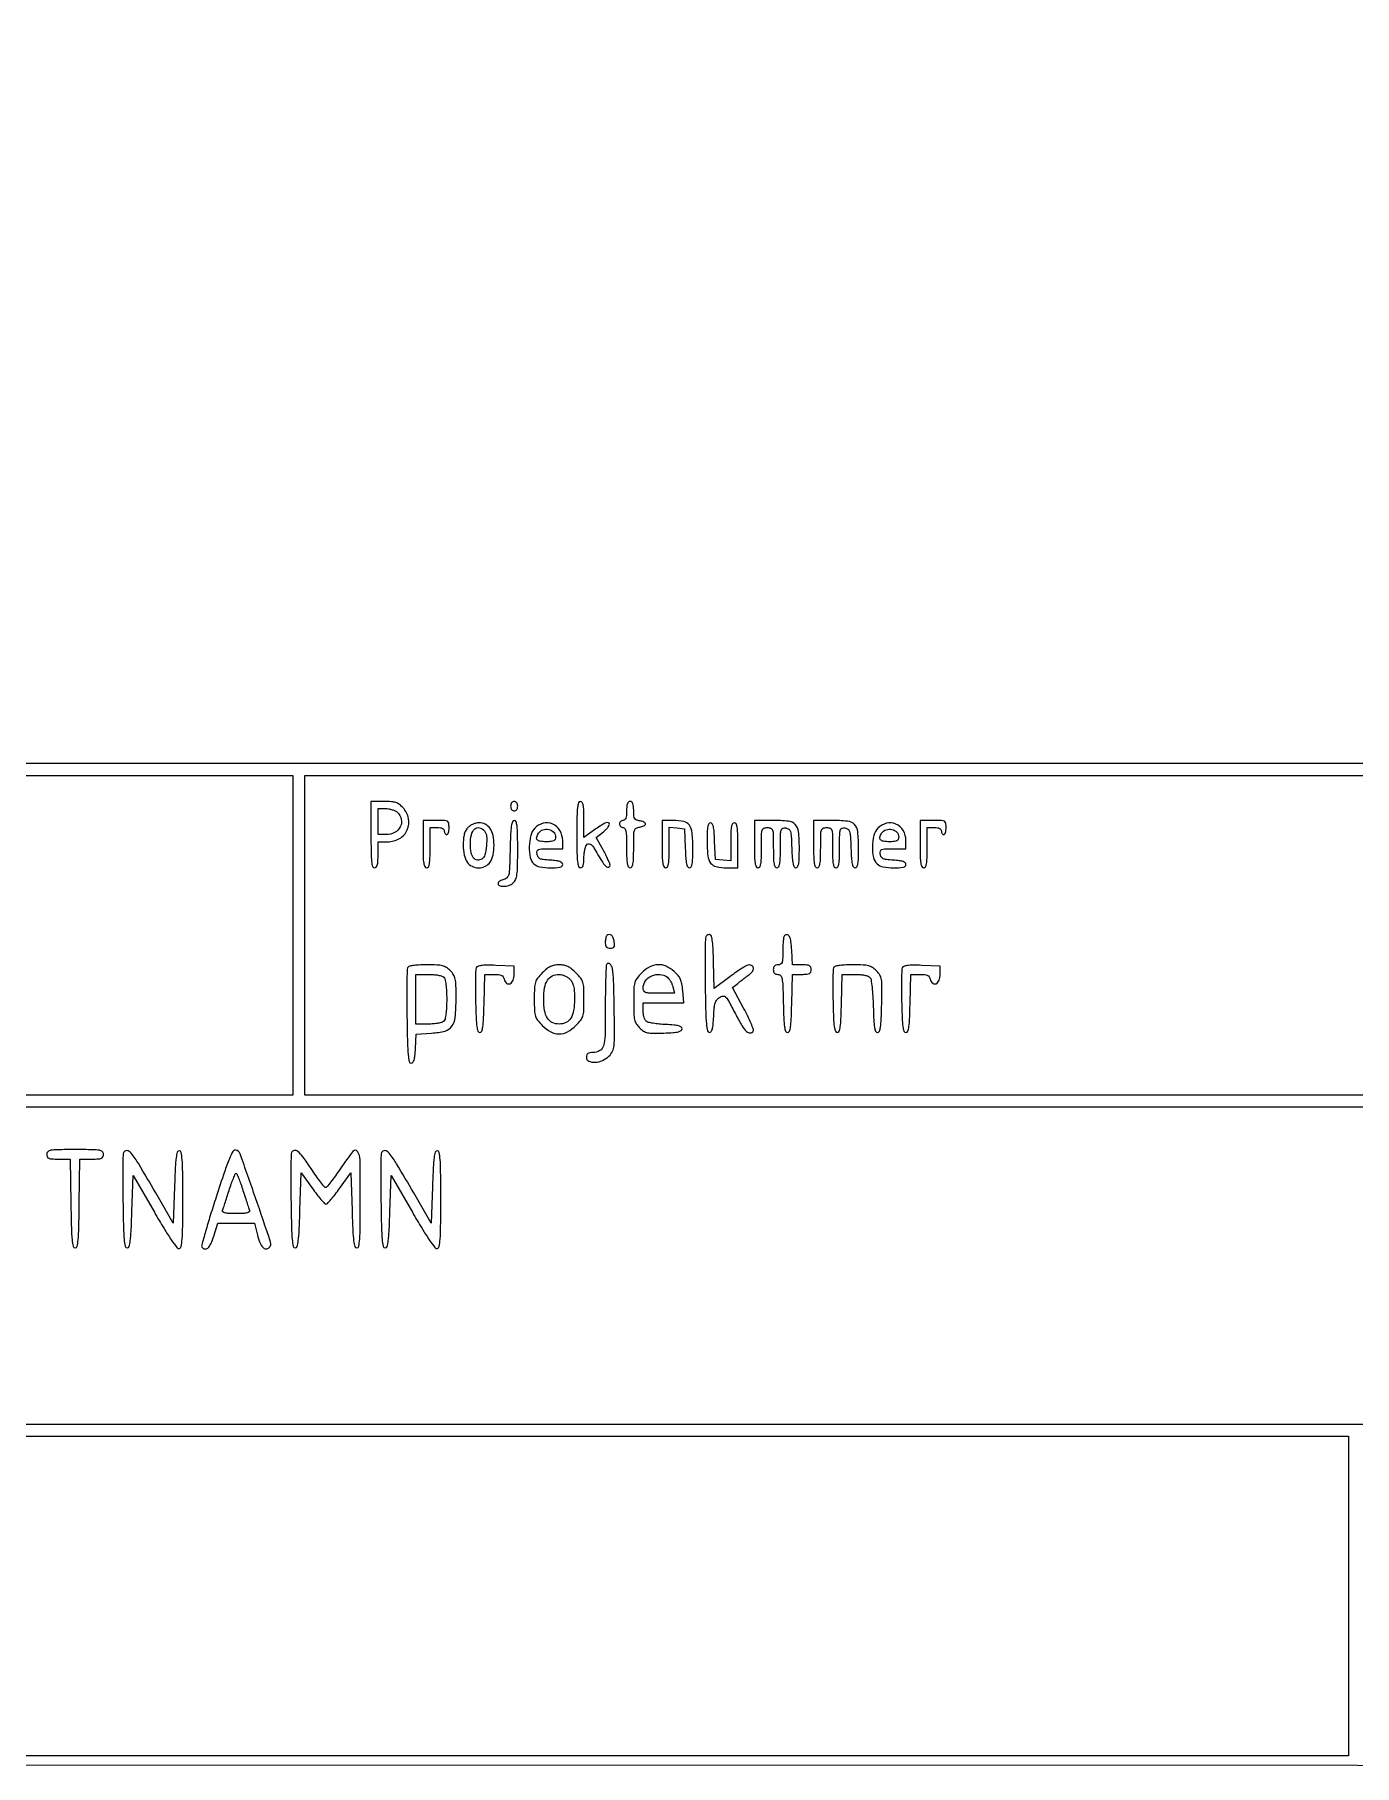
# Model space of a CAD drawing. Extents: x 188 to 3117, y 266 to 4408.
# Drawn here: x 1792 to 2350, y 334 to 1065 of the extents above; entities that cross this region are included whole.
import ezdxf

# ---------------------------------------------------------------- set-up
doc = ezdxf.new("R2010")
doc.units = 0

msp = doc.modelspace()

# ---------------------------------------------------------------- linework, layer by layer
for points in [[(255.463334, 4338.75, 0.090815), (255.267974, 4337.683939), (255.203633, 3749.926562, 0.000037), (255.180887, 3103.56216, 0.000022), (255.244718, 2336), (255.5, 334.5), (1652.25, 334.249643), (3049, 333.999286), (3049, 2336.999643), (3049, 4340), (1652.468615, 4340, 0.000034), (925.305903, 4339.95058, 0.00019), (535.49339, 4339.749691, 0.000004), (256.545748, 4339.497957, 0.311395)], [(1934, 727, 0.003355), (1934.051477, 719.329058, 0.023333), (1934.276786, 715.583333, 0.051622), (1934.703714, 713.579216, 0.325229), (1935.5, 713, 0.211442), (1936.215544, 713.316753, 0.118311), (1936.681818, 714.166667, 0.054498), (1936.933383, 715.752068, 0.01212), (1937, 718.5), (1937, 724), (1941.045455, 724, 0.132309), (1946.064334, 725.351751, 0.156067), (1949.349638, 728.986239, 0.158438), (1949.887429, 733.80779, 0.136902), (1947.547749, 738.353977, 0.043884), (1946.012402, 739.743761, 0.08232), (1944.534259, 740.520255, 0.062863), (1942.626502, 740.894809, 0.017078), (1939.547749, 741), (1934, 741)], [(1993, 739, 0.072314), (1993.111864, 738.230589, 0.08892), (1993.4375, 737.583333, 0.10214), (1993.924246, 737.153209, 0.130775), (1994.5, 737, 0.130775), (1995.075754, 737.153209, 0.10214), (1995.5625, 737.583333, 0.08892), (1995.888136, 738.230589, 0.072314), (1996, 739, 0.072314), (1995.888136, 739.769411, 0.08892), (1995.5625, 740.416667, 0.10214), (1995.075754, 740.846791, 0.130775), (1994.5, 741, 0.130775), (1993.924246, 740.846791, 0.10214), (1993.4375, 740.416667, 0.08892), (1993.111864, 739.769411, 0.072314)], [(2021, 727, 0.003355), (2021.051477, 719.329058, 0.023333), (2021.276786, 715.583333, 0.051622), (2021.703714, 713.579216, 0.325229), (2022.5, 713, 0.185719), (2023.194254, 713.267084, 0.127222), (2023.664336, 713.979593, 0.065183), (2023.926599, 715.273807, 0.01744), (2024, 717.377555, -0.027284), (2024.098715, 719.185241, -0.034218), (2024.395047, 720.836985, -0.037825), (2024.836733, 722.162974, -0.120812), (2025.38793, 722.90699, -0.205807), (2026.242373, 723.158972, -0.164328), (2027.117434, 722.741746, -0.061421), (2028.201337, 721.394369, -0.01024), (2029.896479, 718.529435, 0.018542), (2031.927043, 715.224061, 0.069062), (2033.544108, 713.40202, 0.31142), (2034.487326, 713.30431, 0.274127), (2035, 714.169143, 0.099185), (2034.857295, 714.881455, 0.009205), (2034.131804, 716.53321, 0.011561), (2033.176359, 718.484225, 0.008824), (2032.044439, 720.575254), (2029.088877, 725.812221), (2032.216096, 728.223854, 0.029256), (2033.415976, 729.26653, 0.05034), (2034.264382, 730.281404, 0.067145), (2034.702464, 731.162047, 0.223907), (2034.631499, 731.78723, 0.291069), (2034.016141, 732.085041, 0.071694), (2032.879005, 731.783887, 0.041596), (2031.231153, 730.915122, 0.013667), (2028.959842, 729.375681), (2024, 725.812389), (2024, 733.406195, 0.007525), (2023.940449, 737.362667, 0.041253), (2023.700618, 739.484366, 0.097491), (2023.24261, 740.600536, 0.251894), (2022.5, 741, 0.325229), (2021.703714, 740.420784, 0.051622), (2021.276786, 738.416667, 0.023333), (2021.051477, 734.670942, 0.003355)], [(2042, 737, -0.020272), (2041.923415, 735.111825, -0.069535), (2041.65625, 733.916667, -0.128937), (2041.184843, 733.249641, -0.176579), (2040.5, 733, 0.099038), (2039.927543, 732.885486, 0.097945), (2039.440625, 732.559375, 0.097945), (2039.114514, 732.072457, 0.099038), (2039, 731.5, 0.099038), (2039.114514, 730.927543, 0.097945), (2039.440625, 730.440625, 0.097945), (2039.927543, 730.114514, 0.099038), (2040.5, 730, -0.266366), (2041.25197, 729.568808, -0.088943), (2041.705882, 728.333333, -0.037256), (2041.942375, 725.980927, -0.00643), (2042, 721.5, 0.00643), (2042.057625, 717.019073, 0.037256), (2042.294118, 714.666667, 0.088943), (2042.74803, 713.431192, 0.266366), (2043.5, 713, 0.265363), (2044.251314, 713.428947, 0.089548), (2044.705535, 714.655596, 0.037523), (2044.942249, 716.991111, 0.0065), (2045, 721.433578, -0.004464), (2045.048823, 726.901504, -0.066027), (2045.33441, 728.794709, -0.199474), (2046.06747, 729.709873, -0.094603), (2047.531089, 730.183578, 0.03684), (2048.50017, 730.37802, 0.052031), (2049.318671, 730.700801, 0.064634), (2049.882451, 731.093737, 0.211319), (2050.062179, 731.5, 0.211319), (2049.882451, 731.906263, 0.064634), (2049.318671, 732.299199, 0.052031), (2048.50017, 732.62198, 0.03684), (2047.531089, 732.816422, -0.056217), (2046.157079, 733.147842, -0.172855), (2045.430975, 733.748746, -0.115715), (2045.08497, 734.841162, -0.019085), (2045, 737.066422, 0.020855), (2044.922789, 738.916753, 0.070341), (2044.654667, 740.094404, 0.129131), (2044.183014, 740.753461, 0.174954), (2043.5, 741, 0.176579), (2042.815157, 740.750359, 0.128937), (2042.34375, 740.083333, 0.069535), (2042.076585, 738.888175, 0.020272)], [(1945.171259, 736.345012, -0.156805), (1946.824488, 733.485219, -0.174181), (1946.406705, 730.334283, -0.154058), (1943.981958, 727.895126, -0.121251), (1940.345012, 727), (1937, 727), (1937, 732.5), (1937, 738), (1940.171259, 738, -0.045025), (1941.519597, 737.878334, -0.034931), (1942.948154, 737.513847, -0.035911), (1944.242366, 736.979679, -0.068189)], [(1956, 723, 0.005163), (1956.055242, 717.649956, 0.032071), (1956.2875, 714.916667, 0.076301), (1956.73421, 713.47867, 0.286822), (1957.5, 713, 0.266366), (1958.25197, 713.431192, 0.088943), (1958.705882, 714.666667, 0.037256), (1958.942375, 717.019073, 0.00643), (1959, 721.5), (1959, 730), (1962, 730, -0.033607), (1963.322075, 729.911037, -0.082504), (1964.25, 729.625, -0.12651), (1964.797909, 729.148955, -0.152103), (1965, 728.5, 0.064853), (1965.074694, 727.926543, 0.082425), (1965.29375, 727.440625, 0.098894), (1965.618646, 727.115568, 0.148195), (1966, 727, 0.254951), (1966.384262, 727.209557, 0.06271), (1966.70625, 727.88125, 0.048861), (1966.927234, 728.850749, 0.031626), (1967, 730, 0.041432), (1966.847929, 731.83205, 0.230406), (1966.291667, 732.613636, 0.11737), (1965.082489, 732.942664, 0.008002), (1961.5, 733), (1956, 733)], [(1975, 730, 0.067803), (1974.042779, 728.740837, 0.063585), (1973.431818, 727.244318, 0.047059), (1973.100615, 725.274172, 0.018128), (1973, 722.5, 0.04874), (1973.403219, 718.373397, 0.101659), (1974.647832, 715.40837, 0.131137), (1976.707889, 713.637833, 0.112768), (1979.5, 713, 0.112768), (1982.292111, 713.637833, 0.131137), (1984.352168, 715.40837, 0.101659), (1985.596781, 718.373397, 0.04874), (1986, 722.5, 0.04874), (1985.596781, 726.626603, 0.101659), (1984.352168, 729.59163, 0.131137), (1982.292111, 731.362167, 0.112768), (1979.5, 732, 0.065559), (1978.396892, 731.854738, 0.03911), (1977.146875, 731.4125, 0.038504), (1975.949173, 730.765647, 0.053359)], [(1992.780779, 720.793536, -0.003), (1992.554398, 712.989274, -0.041372), (1992.222528, 710.182614, -0.139515), (1991.509228, 708.804547, -0.147233), (1990.190983, 708.043536, 0.036454), (1989.293228, 707.761825, 0.044075), (1988.504138, 707.365914, 0.049821), (1987.923571, 706.922099, 0.158775), (1987.690983, 706.5, 0.357686), (1988.211967, 705.542482, 0.099618), (1990.017545, 705.201026, 0.072984), (1992.318405, 705.566167, 0.108541), (1994.082465, 706.57463, 0.110406), (1995.113728, 708.033579, 0.065101), (1995.676025, 710.102519, 0.029603), (1995.939771, 713.558709, 0.004244), (1996, 720.654988, 0.004022), (1995.946638, 727.289131, 0.025598), (1995.720247, 730.649395, 0.055937), (1995.295839, 732.460245, 0.31725), (1994.530779, 733, 0.313747), (1993.759211, 732.462984, 0.05313), (1993.292773, 730.625193, 0.025569), (1992.985108, 727.263603, 0.004286)], [(2003.174314, 729.685549, 0.12821), (2001.498228, 726.611353, 0.055342), (2000.872332, 721.952948, 0.055623), (2001.276095, 717.384094, 0.160343), (2002.828741, 714.654988, 0.138586), (2005.416887, 713.372221, 0.04195), (2009.820641, 712.926468, 0.041032), (2013.917465, 713.193102, 0.371782), (2015, 714.44774, 0.220508), (2014.683785, 715.129891, 0.095515), (2013.79122, 715.631741, 0.05124), (2012.22247, 715.981491, 0.014867), (2009.75, 716.19774, -0.012454), (2006.791678, 716.442108, -0.080768), (2005.354483, 716.837558, -0.159278), (2004.585982, 717.547197, -0.092315), (2004.180449, 718.75, -0.084031), (2004.213971, 720.010436, -0.247805), (2004.742044, 720.663348, -0.093684), (2006.020869, 720.946727, -0.007812), (2009.430449, 721), (2015, 721), (2015, 724.5, 0.133072), (2013.855931, 728.722559, 0.158397), (2010.786389, 731.455386, 0.164898), (2006.796826, 731.800917, 0.145041)], [(2057, 723, 0.005163), (2057.055242, 717.649956, 0.032071), (2057.2875, 714.916667, 0.076301), (2057.73421, 713.47867, 0.286822), (2058.5, 713, 0.267315), (2059.252591, 713.433322, 0.088369), (2059.706209, 714.677226, 0.037004), (2059.942493, 717.045743, 0.006364), (2060, 721.563358), (2060, 730.126717), (2063.25, 729.813358), (2066.5, 729.5), (2066.790442, 721.25, 0.007395), (2066.999898, 717.062734, 0.036079), (2067.323614, 714.712848, 0.076208), (2067.809206, 713.427231, 0.270719), (2068.540442, 713, 0.273088), (2069.265227, 713.427762, 0.083013), (2069.706275, 714.679374, 0.036525), (2069.941346, 717.019105, 0.006779), (2070, 721.345012, 0.022945), (2069.704435, 727.782282, 0.13295), (2068.529187, 730.941788, 0.185851), (2066.139512, 732.517092, 0.053881), (2061.671259, 733), (2057, 733)], [(2076, 724.154988, 0.025456), (2076.309451, 718.080781, 0.13571), (2077.504236, 715.014678, 0.181091), (2079.903838, 713.47271, 0.053263), (2084.328741, 713), (2089, 713), (2089, 722.5, 0.005528), (2088.944052, 727.560229, 0.033635), (2088.710526, 730.166667, 0.080293), (2088.261374, 731.536487, 0.280451), (2087.5, 732, 0.259607), (2086.752424, 731.583798, 0.092985), (2086.296507, 730.406107, 0.039084), (2086.058496, 728.164794, 0.006917), (2086, 723.936642), (2086, 715.873283), (2082.75, 716.186642), (2079.5, 716.5), (2079.207936, 724.25, 0.008107), (2078.997597, 728.150002, 0.038015), (2078.67081, 730.370984, 0.079639), (2078.182699, 731.58943, 0.263568), (2077.457936, 732, 0.265708), (2076.73936, 731.589129, 0.087276), (2076.296461, 730.404774, 0.038564), (2076.059706, 728.19341, 0.007392)], [(2096, 723, 0.005163), (2096.055242, 717.649956, 0.032071), (2096.2875, 714.916667, 0.076301), (2096.73421, 713.47867, 0.286822), (2097.5, 713, 0.266366), (2098.25197, 713.431192, 0.088943), (2098.705882, 714.666667, 0.037256), (2098.942375, 717.019073, 0.00643), (2099, 721.5, -0.004059), (2099.045242, 727.072835, -0.067556), (2099.323529, 728.9, -0.226266), (2100.050108, 729.710115, -0.098988), (2101.5, 730, -0.098988), (2102.949892, 729.710115, -0.226266), (2103.676471, 728.9, -0.067556), (2103.954758, 727.072835, -0.004059), (2104, 721.5, 0.00643), (2104.057625, 717.019073, 0.037256), (2104.294118, 714.666667, 0.088943), (2104.74803, 713.431192, 0.266366), (2105.5, 713, 0.267407), (2106.252652, 713.43353, 0.088313), (2106.70624, 714.678258, 0.03698), (2106.942505, 717.04835, 0.006358), (2107, 721.569551, -0.003955), (2107.043577, 727.078376, -0.06269), (2107.306317, 728.928931, -0.238885), (2107.981923, 729.675964, -0.127601), (2109.25, 729.819551, -0.123847), (2110.501794, 729.308621, -0.163597), (2111.205319, 728.307408, -0.057846), (2111.558032, 726.284607, -0.00547), (2111.790442, 721.25, 0.007395), (2111.999898, 717.062734, 0.036079), (2112.323614, 714.712848, 0.076208), (2112.809206, 713.427231, 0.270719), (2113.540442, 713, 0.273088), (2114.265227, 713.427762, 0.083013), (2114.706275, 714.679374, 0.036525), (2114.941346, 717.019105, 0.006779), (2115, 721.345012, 0.023834), (2114.670572, 728.251947, 0.170598), (2113.288663, 731.239379, 0.175984), (2110.365683, 732.655636, 0.025703), (2103.671259, 733), (2096, 733)], [(2121, 723, 0.005163), (2121.055242, 717.649956, 0.032071), (2121.2875, 714.916667, 0.076301), (2121.73421, 713.47867, 0.286822), (2122.5, 713, 0.266366), (2123.25197, 713.431192, 0.088943), (2123.705882, 714.666667, 0.037256), (2123.942375, 717.019073, 0.00643), (2124, 721.5, -0.004059), (2124.045242, 727.072835, -0.067556), (2124.323529, 728.9, -0.226266), (2125.050108, 729.710115, -0.098988), (2126.5, 730, -0.098988), (2127.949892, 729.710115, -0.226266), (2128.676471, 728.9, -0.067556), (2128.954758, 727.072835, -0.004059), (2129, 721.5, 0.00643), (2129.057625, 717.019073, 0.037256), (2129.294118, 714.666667, 0.088943), (2129.74803, 713.431192, 0.266366), (2130.5, 713, 0.267407), (2131.252652, 713.43353, 0.088313), (2131.70624, 714.678258, 0.03698), (2131.942505, 717.04835, 0.006358), (2132, 721.569551, -0.003955), (2132.043577, 727.078376, -0.06269), (2132.306317, 728.928931, -0.238885), (2132.981923, 729.675964, -0.127601), (2134.25, 729.819551, -0.123847), (2135.501794, 729.308621, -0.163597), (2136.205319, 728.307408, -0.057846), (2136.558032, 726.284607, -0.00547), (2136.790442, 721.25, 0.007395), (2136.999898, 717.062734, 0.036079), (2137.323614, 714.712848, 0.076208), (2137.809206, 713.427231, 0.270719), (2138.540442, 713, 0.273088), (2139.265227, 713.427762, 0.083013), (2139.706275, 714.679374, 0.036525), (2139.941346, 717.019105, 0.006779), (2140, 721.345012, 0.023834), (2139.670572, 728.251947, 0.170598), (2138.288663, 731.239379, 0.175984), (2135.365683, 732.655636, 0.025703), (2128.671259, 733), (2121, 733)], [(2148.174314, 729.685549, 0.12821), (2146.498228, 726.611353, 0.055342), (2145.872332, 721.952948, 0.055623), (2146.276095, 717.384094, 0.160343), (2147.828741, 714.654988, 0.138586), (2150.416887, 713.372221, 0.04195), (2154.820641, 712.926468, 0.041032), (2158.917465, 713.193102, 0.371782), (2160, 714.44774, 0.220508), (2159.683785, 715.129891, 0.095515), (2158.79122, 715.631741, 0.05124), (2157.22247, 715.981491, 0.014867), (2154.75, 716.19774, -0.012454), (2151.791678, 716.442108, -0.080768), (2150.354483, 716.837558, -0.159278), (2149.585982, 717.547197, -0.092315), (2149.180449, 718.75, -0.084031), (2149.213971, 720.010436, -0.247805), (2149.742044, 720.663348, -0.093684), (2151.020869, 720.946727, -0.007812), (2154.430449, 721), (2160, 721), (2160, 724.5, 0.133072), (2158.855931, 728.722559, 0.158397), (2155.786389, 731.455386, 0.164898), (2151.796826, 731.800917, 0.145041)], [(2166, 723, 0.005163), (2166.055242, 717.649956, 0.032071), (2166.2875, 714.916667, 0.076301), (2166.73421, 713.47867, 0.286822), (2167.5, 713, 0.266366), (2168.25197, 713.431192, 0.088943), (2168.705882, 714.666667, 0.037256), (2168.942375, 717.019073, 0.00643), (2169, 721.5), (2169, 730), (2172, 730, -0.033607), (2173.322075, 729.911037, -0.082504), (2174.25, 729.625, -0.12651), (2174.797909, 729.148955, -0.152103), (2175, 728.5, 0.064853), (2175.074694, 727.926543, 0.082425), (2175.29375, 727.440625, 0.098894), (2175.618646, 727.115568, 0.148195), (2176, 727, 0.254951), (2176.384262, 727.209557, 0.06271), (2176.70625, 727.88125, 0.048861), (2176.927234, 728.850749, 0.031626), (2177, 730, 0.041432), (2176.847929, 731.83205, 0.230406), (2176.291667, 732.613636, 0.11737), (2175.082489, 732.942664, 0.008002), (2171.5, 733), (2166, 733)], [(1981.93552, 728.577694, -0.157082), (1982.843968, 726.310527, -0.040441), (1982.798656, 722.317161, -0.039565), (1982.126485, 718.431054, -0.192451), (1980.833823, 716.660422, -0.170181), (1978.947829, 716.233134, -0.202469), (1977.370339, 717.123553, -0.117835), (1976.328842, 719.438336, -0.047087), (1976, 722.922445, -0.056546), (1976.454273, 726.926449, -0.146952), (1977.875756, 729.422077, -0.261857), (1979.841319, 729.921895, -0.15494)], [(2012, 725.964816, -0.09904), (2011.800592, 724.967989, -0.181798), (2011.241047, 724.372801, -0.096927), (2010.135985, 724.074881, -0.017523), (2008, 724, -0.037726), (2005.525647, 724.18696, -0.173709), (2004.280185, 724.859004, -0.256521), (2004.019021, 725.975516, -0.079265), (2004.765313, 727.600056, -0.161984), (2006.642379, 729.059223, -0.141406), (2009.135041, 729.205604, -0.151872), (2011.198635, 728.013817, -0.188595)], [(2157, 725.964816, -0.09904), (2156.800592, 724.967989, -0.181798), (2156.241047, 724.372801, -0.096927), (2155.135985, 724.074881, -0.017523), (2153, 724, -0.037726), (2150.525647, 724.18696, -0.173709), (2149.280185, 724.859004, -0.256521), (2149.019021, 725.975516, -0.079265), (2149.765313, 727.600056, -0.161984), (2151.642379, 729.059223, -0.141406), (2154.135041, 729.205604, -0.151872), (2156.198635, 728.013817, -0.188595)], [(2033.6875, 684.354167, 0.110456), (2033.422118, 683.93589, 0.030405), (2033.201953, 683.183203, 0.029159), (2033.050617, 682.277003, 0.0268), (2033, 681.333333, 0.052048), (2033.113863, 680.242468, 0.129925), (2033.471402, 679.532291, 0.143456), (2034.106235, 679.13338, 0.069123), (2035.066422, 679, 0.063125), (2036.089994, 679.129743, 0.186866), (2036.655818, 679.535089, 0.142947), (2036.889243, 680.30129, 0.032407), (2036.816422, 681.672881, 0.060457), (2036.399865, 683.385448, 0.126397), (2035.618471, 684.501479, 0.202859), (2034.655084, 684.808189, 0.17509)], [(2075.478161, 683.803684, 0.08721), (2075.274786, 682.759869, 0.001606), (2075.188877, 677.121859, 0.003908), (2075.16113, 670.53074, 0.002596), (2075.227635, 662.970526, 0.002326), (2075.428303, 652.205922, 0.016873), (2075.723231, 647.040482, 0.031103), (2076.165481, 644.171845, 0.352513), (2077, 643.5, 0.236089), (2077.738149, 643.869111, 0.095406), (2078.244836, 644.90956, 0.044865), (2078.580462, 646.827061, 0.00989), (2078.793721, 650.163637, -0.011324), (2079.037317, 653.810492, -0.05312), (2079.445046, 655.869581, -0.09129), (2080.154222, 657.219559, -0.081424), (2081.32253, 658.29176, -0.114088), (2082.75467, 658.819155, -0.237425), (2083.84743, 658.431909, -0.066297), (2085.067955, 656.76359, -0.004164), (2087.946627, 651.378123, 0.012827), (2090.753307, 646.33929, 0.066661), (2092.718142, 643.843817, 0.206353), (2094.225321, 643.270148, 0.248408), (2095.516915, 644.02737, 0.231708), (2095.58976, 644.766819, 0.009677), (2094.587997, 647.300344, 0.015022), (2093.213853, 650.329062, 0.009924), (2091.463008, 653.72672), (2086.774152, 662.398701), (2088.964576, 664.172399, -0.004421), (2089.988199, 664.9864, -0.002357), (2091.267961, 665.976071, -0.002345), (2092.584742, 666.974723, -0.003651), (2093.729973, 667.821834, 0.073429), (2095.144967, 669.210924, 0.172043), (2095.587165, 670.604368, 0.253141), (2095.001751, 671.605055, 0.137254), (2093.590114, 672, 0.133258), (2092.794601, 671.784151, 0.008669), (2090.734206, 670.528704, 0.012126), (2088.310504, 668.909984, 0.008723), (2085.681963, 666.991332), (2079.065664, 661.982663), (2078.782832, 673.159851, 0.006351), (2078.585971, 678.337687, 0.020183), (2078.270977, 681.787109, 0.023608), (2077.855854, 684.086213, 0.261887), (2077.250526, 684.751677, 0.108505), (2076.733758, 684.805747, 0.095096), (2076.214486, 684.644243, 0.090749), (2075.772559, 684.292569, 0.088034)], [(2108.6875, 684.354167, 0.159817), (2108.416511, 683.818627, 0.011613), (2108.201953, 682.155078, 0.015309), (2108.050054, 680.117949, 0.010953), (2108, 677.833333, -0.008863), (2107.940419, 674.472268, -0.073846), (2107.664286, 672.979167, -0.189156), (2107.058641, 672.266208, -0.123804), (2106, 672, 0.072254), (2105.126841, 671.873159, 0.124864), (2104.5, 671.5, 0.124864), (2104.126841, 670.873159, 0.072254), (2104, 670, 0.072129), (2104.125911, 669.131727, 0.123021), (2104.496153, 668.503907, 0.124385), (2105.114746, 668.128335, 0.074677), (2105.969221, 668, -0.222068), (2107.059138, 667.490819, -0.129481), (2107.684717, 666.159171, -0.0366), (2108.000522, 663.259443, -0.003099), (2108.219221, 655.75, 0.004167), (2108.424645, 649.178903, 0.026199), (2108.732743, 645.838463, 0.05719), (2109.20841, 644.040353, 0.308769), (2110, 643.5, 0.308769), (2110.79159, 644.040353, 0.05719), (2111.267257, 645.838463, 0.026199), (2111.575355, 649.178903, 0.004167), (2111.780779, 655.75), (2112.061558, 668), (2116.030779, 668, 0.017645), (2118.161445, 668.075215, 0.099368), (2119.253847, 668.375969, 0.183821), (2119.80537, 668.979419, 0.094501), (2120, 670, 0.09425), (2119.806004, 671.020019, 0.183634), (2119.255965, 671.623491, 0.099657), (2118.167287, 671.924565, 0.017789), (2116.047717, 672), (2112.095435, 672), (2111.797717, 678.170631, 0.021544), (2111.460747, 681.851532, 0.083105), (2110.784278, 684.036807, 0.244199), (2109.82472, 684.730196, 0.237341)], [(2033.6875, 672.354167, 0.186898), (2033.409606, 671.72491, 0.001943), (2033.201953, 666.835703, 0.005888), (2033.049647, 661.150307, 0.003751), (2033, 654.533333, -0.004795), (2032.883386, 642.374277, -0.060322), (2032.245223, 637.835251, -0.197787), (2030.681485, 635.78129, -0.133167), (2027.8, 635, 0.035406), (2026.427122, 634.902662, 0.120246), (2025.6, 634.571429, 0.160281), (2025.152573, 633.961223, 0.07887), (2025, 633, 0.287212), (2026.006146, 631.392915, 0.126136), (2028.569618, 630.870298, 0.089348), (2031.844274, 631.63032, 0.095065), (2034.568101, 633.477192, 0.084369), (2036.018732, 635.521835, 0.085824), (2036.701505, 637.918863, 0.028442), (2036.907975, 642.095392, 0.001878), (2036.772647, 654.144728, 0.004461), (2036.506441, 665.276967, 0.033763), (2035.980277, 670.503651, 0.155307), (2035.026738, 672.353323, 0.414583)], [(1949.44625, 670.720526, 0.087752), (1949.25512, 669.7339, 0.00144), (1949.179503, 664.097431, 0.003693), (1949.1588, 657.524918, 0.002438), (1949.227635, 649.970526, 0.002326), (1949.428303, 639.205922, 0.016873), (1949.723231, 634.040482, 0.031103), (1950.165481, 631.171845, 0.352513), (1951, 630.5, 0.226335), (1951.730576, 630.848567, 0.099302), (1952.240377, 631.821854, 0.047936), (1952.580663, 633.603279, 0.011237), (1952.794768, 636.636355), (1953.089535, 642.77271), (1959.642325, 643.18996, 0.045708), (1965.343348, 644.080427, 0.179044), (1968.233734, 646.060512, 0.132935), (1969.62136, 649.844128, 0.021204), (1969.977764, 657.795455, 0.006337), (1969.920552, 663.359835, 0.045323), (1969.616032, 666.030383, 0.086809), (1968.906959, 667.819654, 0.058795), (1967.545455, 669.545455, 0.053539), (1965.90155, 670.870531, 0.083059), (1964.231171, 671.588023, 0.050566), (1961.875708, 671.91738, 0.00947), (1957.51407, 672, 0.010149), (1954.042331, 671.92952, 0.029179), (1951.645274, 671.691583, 0.040381), (1950.061858, 671.307453, 0.225109)], [(1964.8, 666.8, -0.143952), (1965.307813, 665.869257, -0.021302), (1965.675926, 663.736574, -0.020591), (1965.921152, 660.929769, -0.011493), (1966, 657.5, -0.011493), (1965.921152, 654.070231, -0.020591), (1965.675926, 651.263426, -0.021302), (1965.307813, 649.130743, -0.143952), (1964.8, 648.2, -0.12661), (1964.011933, 647.734527, -0.024774), (1962.395625, 647.3525, -0.024856), (1960.41707, 647.088075, -0.020792), (1958.3, 647), (1953, 647), (1953, 657.5), (1953, 668), (1958.3, 668, -0.020792), (1960.41707, 667.911925, -0.024856), (1962.395625, 667.6475, -0.024774), (1964.011933, 667.265473, -0.12661)], [(1978.453513, 670.739452, 0.084551), (1978.257342, 669.760184, 0.003144), (1978.171585, 665.986174, 0.005624), (1978.148359, 661.505293, 0.003916), (1978.218651, 656.447115, 0.003877), (1978.424348, 649.471936, 0.024878), (1978.731054, 645.954744, 0.053628), (1979.203368, 644.056639, 0.314758), (1980, 643.5, 0.308769), (1980.79159, 644.040353, 0.05719), (1981.267257, 645.838463, 0.026199), (1981.575355, 649.178903, 0.004167), (1981.780779, 655.75), (1982.061558, 668), (1985.914148, 668, -0.023199), (1987.903192, 667.907663, -0.087788), (1989.099909, 667.579158, -0.132762), (1989.841825, 666.945305, -0.086219), (1990.312493, 665.913026, 0.147952), (1991.32708, 664.256523, 0.307267), (1992.761625, 664.067146, 0.190092), (1994.051214, 665.507793, 0.088839), (1994.5, 668.013695), (1994.5, 671.5), (1986.734861, 671.792337, 0.008571), (1982.936516, 671.870165, 0.032463), (1980.566043, 671.724059, 0.054801), (1979.098709, 671.371264, 0.218098)], [(2006.4, 668.6, 0.028214), (2004.390094, 666.349501, 0.094112), (2003.470779, 664.604603, 0.065385), (2003.086981, 662.322934, 0.009017), (2003, 657.5, 0.009017), (2003.086981, 652.677066, 0.065385), (2003.470779, 650.395397, 0.094112), (2004.390094, 648.650499, 0.028214), (2006.4, 646.4, 0.072343), (2009.948926, 643.752355, 0.124773), (2013.5, 642.852181, 0.124773), (2017.051074, 643.752355, 0.072343), (2020.6, 646.4, 0.028214), (2022.609906, 648.650499, 0.094112), (2023.529221, 650.395397, 0.065385), (2023.913019, 652.677066, 0.009017), (2024, 657.5, 0.009017), (2023.913019, 662.322934, 0.065385), (2023.529221, 664.604603, 0.094112), (2022.609906, 666.349501, 0.028214), (2020.6, 668.6, 0.025976), (2018.737998, 670.277969, 0.058796), (2017.137401, 671.290541, 0.067328), (2015.48758, 671.822939, 0.044454), (2013.5, 672, 0.044454), (2011.51242, 671.822939, 0.067328), (2009.862599, 671.290541, 0.058796), (2008.262002, 670.277969, 0.025976)], [(2018, 666, -0.071778), (2018.991436, 664.674186, -0.067022), (2019.596154, 663.091346, -0.044575), (2019.910171, 660.89484, -0.013228), (2020, 657.5, -0.038487), (2019.632031, 652.726704, -0.100444), (2018.444135, 649.513321, -0.141893), (2016.401173, 647.668101, -0.113656), (2013.5, 647, -0.113656), (2010.598827, 647.668101, -0.141893), (2008.555865, 649.513321, -0.100444), (2007.367969, 652.726704, -0.038487), (2007, 657.5, -0.038487), (2007.367969, 662.273296, -0.100444), (2008.555865, 665.486679, -0.141893), (2010.598827, 667.331899, -0.113656), (2013.5, 668, -0.065559), (2014.603108, 667.854738, -0.03911), (2015.853125, 667.4125, -0.038504), (2017.050827, 666.765647, -0.053359)], [(2048.4, 668.6, 0.029572), (2046.35913, 666.30231, 0.098325), (2045.446635, 664.51094, 0.061847), (2045.07767, 662.095327, 0.007009), (2045, 656.554545, 0.007293), (2045.074776, 651.428072, 0.047852), (2045.394392, 648.880398, 0.08641), (2046.118282, 647.133403, 0.0551), (2047.49667, 645.412421, 0.05006), (2049.186253, 644.031074, 0.093641), (2050.808168, 643.348039, 0.054244), (2053.108805, 643.109141, 0.008187), (2057.74667, 643.207876, 0.007879), (2061.71183, 643.419886, 0.039515), (2063.909091, 643.747845, 0.086949), (2065.091003, 644.248407, 0.254468), (2065.5, 645, 0.241301), (2065.119666, 645.742204, 0.092892), (2064.040208, 646.248343, 0.043261), (2062.046084, 646.583929, 0.009277), (2058.541689, 646.800438, -0.013432), (2055.782691, 646.993919, -0.016995), (2053.247948, 647.327525, -0.01514), (2051.17181, 647.737853, -0.117365), (2050.291689, 648.172883, -0.110893), (2049.794678, 648.817003, -0.038463), (2049.379434, 649.922144, -0.035955), (2049.095323, 651.250854, -0.034707), (2049, 652.622445), (2049, 656), (2057.627229, 656), (2066.254459, 656), (2065.755707, 661.190609, 0.023171), (2065.356476, 663.980633, 0.059785), (2064.740822, 665.916647, 0.0674), (2063.734633, 667.514746, 0.036285), (2062.112701, 669.190609, 0.076611), (2058.685441, 671.417905, 0.117133), (2055.220103, 672.084935, 0.114723), (2051.773063, 671.125406, 0.071487)], [(2059.254137, 666.75, -0.06668), (2059.929266, 666.074755, -0.032612), (2060.60464, 665.059375, -0.031642), (2061.179559, 663.89454, -0.03967), (2061.553675, 662.75), (2062.216816, 660), (2055.608408, 660, -0.006792), (2051.607016, 660.05436, -0.072698), (2050.010896, 660.33214, -0.203932), (2049.271776, 660.980131, -0.112636), (2049, 662.171259, -0.157092), (2049.987345, 665.236284, -0.132661), (2052.639518, 667.39746, -0.127926), (2056.100549, 667.975518, -0.141774)], [(2129.437266, 670.697115, 0.084981), (2129.247206, 669.744125, 0.002989), (2129.166813, 665.973737, 0.005473), (2129.147167, 661.502296, 0.003794), (2129.218651, 656.447115, 0.003877), (2129.424348, 649.471936, 0.024878), (2129.731054, 645.954744, 0.053628), (2130.203368, 644.056639, 0.314758), (2131, 643.5, 0.308769), (2131.79159, 644.040353, 0.05719), (2132.267257, 645.838463, 0.026199), (2132.575355, 649.178903, 0.004167), (2132.780779, 655.75), (2133.061558, 668), (2138.408334, 668, -0.019967), (2140.647383, 667.910552, -0.030241), (2142.57722, 667.637968, -0.034002), (2144.070609, 667.226652, -0.136166), (2144.84179, 666.690632, -0.137235), (2145.283425, 665.701577, -0.008905), (2145.693201, 662.55208, -0.012438), (2146.025654, 658.726978, -0.008927), (2146.214235, 654.440632, 0.004849), (2146.422409, 648.629912, 0.02908), (2146.735404, 645.621066, 0.06458), (2147.218404, 644.007086, 0.295974), (2148, 643.5, 0.304263), (2148.787968, 644.028417, 0.059825), (2149.266223, 645.757576, 0.027203), (2149.575823, 648.974804, 0.004397), (2149.781853, 655.263602, 0.003829), (2149.903414, 662.721564, 0.040554), (2149.683484, 665.75297, 0.094483), (2149.000816, 667.671269, 0.06386), (2147.577308, 669.513602, 0.052276), (2145.914649, 670.86072, 0.08376), (2144.243159, 671.585921, 0.051151), (2141.892275, 671.917243, 0.00945), (2137.51407, 672, 0.01), (2134.003852, 671.92979, 0.029993), (2131.618262, 671.690514, 0.043056), (2130.060635, 671.299427, 0.221608)], [(2158.453513, 670.739452, 0.084551), (2158.257342, 669.760184, 0.003144), (2158.171585, 665.986174, 0.005624), (2158.148359, 661.505293, 0.003916), (2158.218651, 656.447115, 0.003877), (2158.424348, 649.471936, 0.024878), (2158.731054, 645.954744, 0.053628), (2159.203368, 644.056639, 0.314758), (2160, 643.5, 0.308769), (2160.79159, 644.040353, 0.05719), (2161.267257, 645.838463, 0.026199), (2161.575355, 649.178903, 0.004167), (2161.780779, 655.75), (2162.061558, 668), (2165.914148, 668, -0.023199), (2167.903192, 667.907663, -0.087788), (2169.099909, 667.579158, -0.132762), (2169.841825, 666.945305, -0.086219), (2170.312493, 665.913026, 0.147952), (2171.32708, 664.256523, 0.307267), (2172.761625, 664.067146, 0.190092), (2174.051214, 665.507793, 0.088839), (2174.5, 668.013695), (2174.5, 671.5), (2166.734861, 671.792337, 0.008571), (2162.936516, 671.870165, 0.032463), (2160.566043, 671.724059, 0.054801), (2159.098709, 671.371264, 0.218098)], [(1797, 592, 0.110107), (1797.233084, 590.954394, 0.189754), (1797.872242, 590.350443, 0.084059), (1799.18319, 590.065111, 0.011647), (1801.977935, 590), (1806.955869, 590), (1807.227935, 571.25, 0.002434), (1807.428443, 560.903775, 0.017498), (1807.723998, 555.920344, 0.032875), (1808.169052, 553.161786, 0.349555), (1809, 552.5, 0.349555), (1809.830948, 553.161786, 0.032875), (1810.276002, 555.920344, 0.017498), (1810.571557, 560.903775, 0.002434), (1810.772065, 571.25), (1811.044131, 590), (1816.022065, 590, 0.011647), (1818.81681, 590.065111, 0.084059), (1820.127758, 590.350443, 0.189754), (1820.766916, 590.954394, 0.110107), (1821, 592, 0.212584), (1820.509562, 593.101385, 0.142907), (1819.25, 593.708333, 0.038318), (1816.467369, 593.95538, 0.002988), (1809, 594, 0.002988), (1801.532631, 593.95538, 0.038318), (1798.75, 593.708333, 0.142907), (1797.490438, 593.101385, 0.212584)], [(1829.44625, 592.720526, 0.087752), (1829.25512, 591.7339, 0.00144), (1829.179503, 586.097431, 0.003693), (1829.1588, 579.524918, 0.002438), (1829.227635, 571.970526, 0.002326), (1829.428303, 561.205922, 0.016873), (1829.723231, 556.040482, 0.031103), (1830.165481, 553.171845, 0.352513), (1831, 552.5, 0.32961), (1831.817571, 553.10465, 0.041808), (1832.31153, 555.381417, 0.021118), (1832.676088, 559.520529, 0.003232), (1833, 567.7885), (1833.5, 583.077), (1842.5, 567.529296, 0.005168), (1846.56915, 560.664388, 0.014206), (1849.625206, 555.936309, 0.011389), (1852.000665, 552.643854, 0.282954), (1853, 552.254492, 0.311692), (1853.831468, 553.08407, 0.027534), (1854.228365, 556.187838, 0.015832), (1854.449985, 561.66083, 0.002203), (1854.5, 573.013695, 0.002124), (1854.451416, 584.452232, 0.01615), (1854.231695, 589.835616, 0.029967), (1853.833226, 592.813796, 0.358772), (1853, 593.5, 0.329436), (1852.182597, 592.895871, 0.041906), (1851.68851, 590.623265, 0.021154), (1851.323897, 586.491267, 0.00324), (1851, 578.239592), (1850.5, 562.979185), (1843.073448, 575.739592, 0.002971), (1835.861763, 587.963155, 0.034339), (1832.68502, 592.531561, 0.194213), (1830.850742, 593.559708, 0.345774)], [(1868.575575, 573.930567, 0.003424), (1866.111179, 566.126193, 0.005447), (1864.121459, 559.412483, 0.001552), (1862.480862, 553.57824, 0.209119), (1862.581965, 552.867378, 0.208794), (1863.746848, 552.060913, 0.23843), (1865.04055, 552.424872, 0.099866), (1866.389867, 554.277978, 0.031242), (1867.631522, 557.5), (1869.365244, 563), (1877.082881, 563), (1884.800518, 563), (1886.018405, 557.923278, 0.03531), (1887.026532, 554.732643, 0.095873), (1888.296247, 552.742044, 0.192819), (1889.672026, 552.109617, 0.211918), (1891.034552, 552.634552, 0.284523), (1891.58573, 554.977986, 0.002342), (1885.239656, 573.622154, 0.002416), (1878.727317, 592.174142, 0.267604), (1876.802627, 593.813189, 0.323607), (1875.661873, 593.271285, 0.027267), (1874.170394, 590.1587, 0.017069), (1872.111845, 584.659606, 0.002837)], [(1900.44625, 592.720526, 0.087752), (1900.25512, 591.7339, 0.00144), (1900.179503, 586.097431, 0.003693), (1900.1588, 579.524918, 0.002438), (1900.227635, 571.970526, 0.002326), (1900.428303, 561.205922, 0.016873), (1900.723231, 556.040482, 0.031103), (1901.165481, 553.171845, 0.352513), (1902, 552.5, 0.332983), (1902.820863, 553.114839, 0.039905), (1903.312303, 555.47504, 0.020412), (1903.675796, 559.756375, 0.003086), (1904, 568.350239), (1904.5, 584.200479), (1909.24455, 577.600239, 0.009424), (1911.1359, 575.071117, 0.014044), (1912.89234, 572.93882, 0.009004), (1914.417111, 571.252528, 0.207308), (1915, 571, 0.207308), (1915.582889, 571.252528, 0.009004), (1917.10766, 572.93882, 0.014044), (1918.8641, 575.071117, 0.009424), (1920.75545, 577.600239), (1925.5, 584.200479), (1926, 568.350239, 0.003086), (1926.324204, 559.756375, 0.020412), (1926.687697, 555.47504, 0.039905), (1927.179137, 553.114839, 0.332983), (1928, 552.5, 0.358772), (1928.833226, 553.186204, 0.029967), (1929.231695, 556.164384, 0.01615), (1929.451416, 561.547768, 0.002124), (1929.5, 572.986305, 0.003471), (1929.383847, 589.715894, 0.140949), (1928.337856, 593.171339, 0.515259), (1926.395795, 593.259265, 0.017356), (1921.094701, 585.985194, -0.006736), (1918.962336, 582.924716, -0.010417), (1917.030694, 580.345651, -0.005066), (1915.34568, 578.235339, -0.225421), (1914.850206, 578, -0.228237), (1914.357951, 578.23705, -0.005207), (1912.713719, 580.343384, -0.010609), (1910.83046, 582.919951, -0.006857), (1908.755505, 585.977478, 0.012263), (1905.350934, 590.879331, 0.064462), (1903.09608, 593.25017, 0.217163), (1901.57024, 593.646345, 0.263544)], [(1938.44625, 592.720526, 0.087752), (1938.25512, 591.7339, 0.00144), (1938.179503, 586.097431, 0.003693), (1938.1588, 579.524918, 0.002438), (1938.227635, 571.970526, 0.002326), (1938.428303, 561.205922, 0.016873), (1938.723231, 556.040482, 0.031103), (1939.165481, 553.171845, 0.352513), (1940, 552.5, 0.32961), (1940.817571, 553.10465, 0.041808), (1941.31153, 555.381417, 0.021118), (1941.676088, 559.520529, 0.003232), (1942, 567.7885), (1942.5, 583.077), (1951.5, 567.529296, 0.005168), (1955.56915, 560.664388, 0.014206), (1958.625206, 555.936309, 0.011389), (1961.000665, 552.643854, 0.282954), (1962, 552.254492, 0.311692), (1962.831468, 553.08407, 0.027534), (1963.228365, 556.187838, 0.015832), (1963.449985, 561.66083, 0.002203), (1963.5, 573.013695, 0.002124), (1963.451416, 584.452232, 0.01615), (1963.231695, 589.835616, 0.029967), (1962.833226, 592.813796, 0.358772), (1962, 593.5, 0.329436), (1961.182597, 592.895871, 0.041906), (1960.68851, 590.623265, 0.021154), (1960.323897, 586.491267, 0.00324), (1960, 578.239592), (1959.5, 562.979185), (1952.073448, 575.739592, 0.002971), (1944.861763, 587.963155, 0.034339), (1941.68502, 592.531561, 0.194213), (1939.850742, 593.559708, 0.345774)], [(1879.936024, 576.75, 0.000835), (1880.862881, 573.882081, 0.001091), (1881.720644, 571.2625, 0.000804), (1882.447948, 569.069476, 0.010176), (1882.739846, 568.25, -0.334779), (1882.572168, 567.674609, -0.107083), (1881.709342, 567.281215, -0.043692), (1879.971144, 567.059092, -0.009943), (1877, 567, -0.009943), (1874.028856, 567.059092, -0.043692), (1872.290658, 567.281215, -0.107083), (1871.427832, 567.674609, -0.334779), (1871.260154, 568.25, 0.010176), (1871.552052, 569.069476, 0.000804), (1872.279356, 571.2625, 0.001091), (1873.137119, 573.882081, 0.000835), (1874.063976, 576.75, -0.007098), (1875.00078, 579.52925, -0.01137), (1875.88743, 581.870312, -0.005298), (1876.691459, 583.796789, -0.299726), (1877, 584, -0.299726), (1877.308541, 583.796789, -0.005298), (1878.11257, 581.870312, -0.01137), (1878.99922, 579.52925, -0.007098)]]:
    msp.add_lwpolyline(points, format="xyb", close=True)
for points in [[(3044, 2504.5), (3044, 757), (1652, 757), (260, 757), (260, 2504.5), (260, 4252), (1652, 4252), (3044, 4252)], [(1901, 684.5), (1901, 617), (1575.5, 617), (1250, 617), (1250, 684.5), (1250, 752), (1575.5, 752), (1901, 752)], [(2625, 684.5), (2625, 617), (2265.5, 617), (1906, 617), (1906, 684.5), (1906, 752), (2265.5, 752), (2625, 752)], [(3044, 545), (3044, 478), (2147, 478), (1250, 478), (1250, 545), (1250, 612), (2147, 612), (3044, 612)], [(2347, 405.5), (2347, 338), (1798.5, 338), (1250, 338), (1250, 405.5), (1250, 473), (1798.5, 473), (2347, 473)]]:
    msp.add_lwpolyline(points, close=True)

doc.saveas('drawing.dxf')
